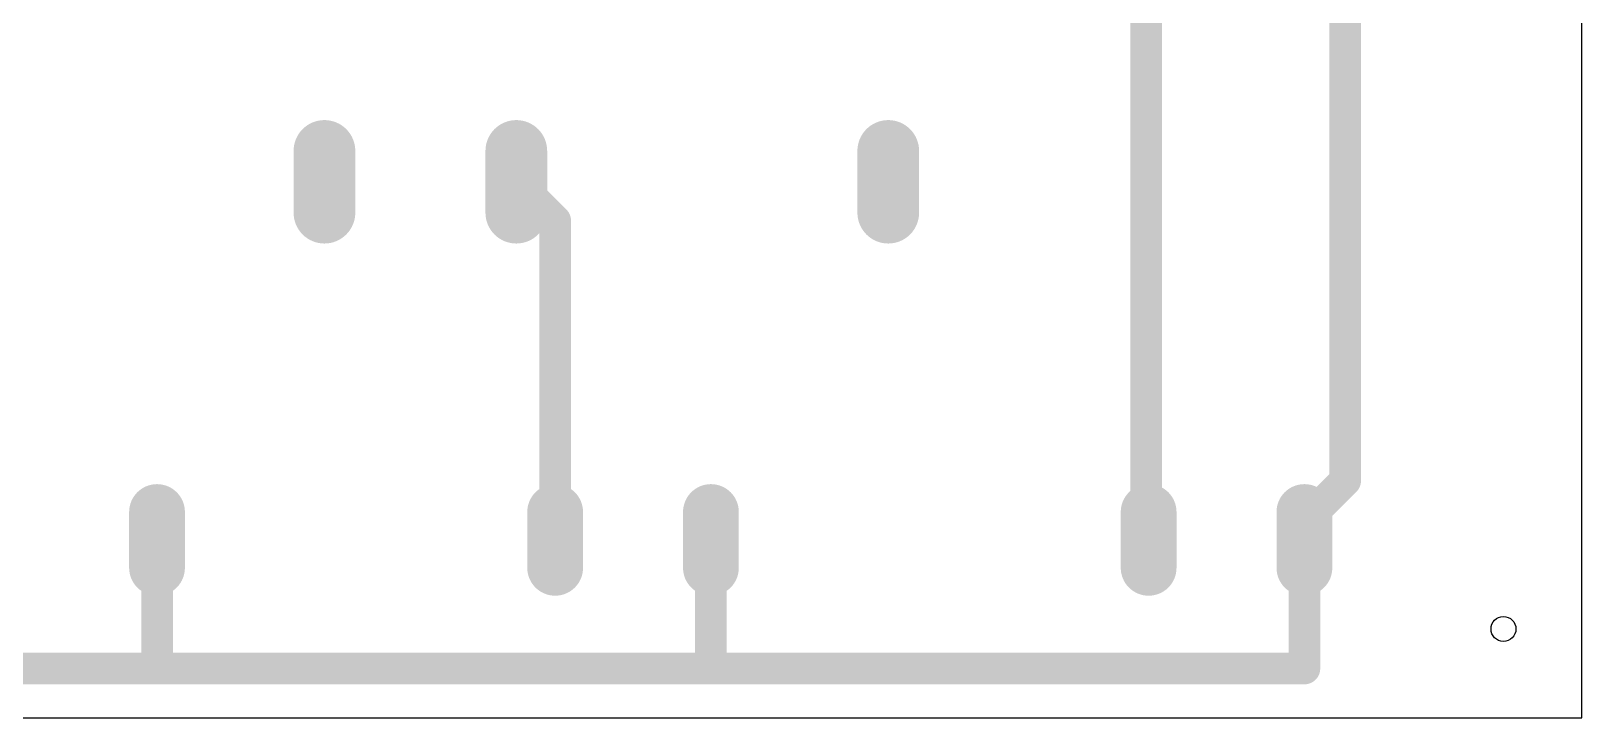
# Model space of a CAD drawing. Header units: millimetres. Extents: x 0 to 653, y 0 to 287.
# Drawn here: x 138.16 to 187.94, y 0 to 22.05 of the extents above; entities that cross this region are included whole.
import ezdxf

# ---------------------------------------------------------------- set-up
doc = ezdxf.new("R2010")
doc.units = ezdxf.units.MM
for name, color, linetype in [('16', 7, 'Continuous'), ('17', 7, 'Continuous'), ('20', 7, 'Continuous')]:
    doc.layers.add(name, color=color, linetype=linetype)

# ---------------------------------------------------------------- blocks, each defined once
blk = doc.blocks.new('LONGP100')
at = {"const_width": 1}
blk.add_lwpolyline([(-0.5, 0), (0.5, 0)], dxfattribs=at)
at = {"const_width": 0.5}
for points in [[(-0.5, 0.25, 1), (-0.5, -0.25)], [(0.5, -0.25, 1), (0.5, 0.25)]]:
    blk.add_lwpolyline(points, format="xyb", dxfattribs=at)

msp = doc.modelspace()

# ---------------------------------------------------------------- linework, layer by layer
at = {"layer": '16', "const_width": 1.016}
for points in [[(180.34, 7.62), (180.34, 82.233)], [(173.95, 23.177), (173.95, 5.795)], [(153.733, 17.209), (154.98, 15.962)], [(154.98, 15.962), (154.98, 5.715)], [(179.03, 6.31), (180.34, 7.62)], [(179.03, 5.715), (179.03, 6.31)], [(142.2, 5.715), (142.2, 1.627)], [(159.98, 5.715), (159.98, 1.627)], [(174.03, 5.715), (173.95, 5.795)], [(179.03, 1.587), (179.03, 5.715)], [(124.778, 1.587), (142.24, 1.587)], [(142.2, 1.627), (142.24, 1.587)], [(142.24, 1.587), (160.02, 1.587)], [(159.98, 1.627), (160.02, 1.587)], [(160.02, 1.587), (179.03, 1.587)]]:
    msp.add_lwpolyline(points, dxfattribs=at)
at = {"layer": '16', "const_width": 0.508}
for points in [[(153.913, 17.388, 1), (153.554, 17.029)], [(155.234, 15.962, 1), (154.726, 15.962)], [(154.8, 15.782, 1), (155.16, 16.142)], [(180.52, 7.44, 1), (180.16, 7.8)], [(180.086, 7.62, 1), (180.594, 7.62)], [(179.284, 6.31, 1), (178.776, 6.31)], [(178.85, 6.49, 1), (179.21, 6.13)], [(142.454, 5.715, 1), (141.946, 5.715)], [(160.234, 5.715, 1), (159.726, 5.715)], [(174.13, 5.975, 1), (173.77, 5.615)], [(173.696, 5.795, 1), (174.204, 5.795)], [(173.85, 5.535, 1), (174.21, 5.895)], [(179.284, 5.715, 1), (178.776, 5.715)], [(154.726, 5.715, 1), (155.234, 5.715)], [(178.776, 5.715, 1), (179.284, 5.715)], [(142.38, 1.807, 1), (142.02, 1.448)], [(142.24, 1.841, 1), (142.24, 1.333)], [(142.06, 1.408, 1), (142.42, 1.767)], [(142.24, 1.333, 1), (142.24, 1.841)], [(160.16, 1.807, 1), (159.8, 1.448)], [(160.02, 1.841, 1), (160.02, 1.333)], [(159.84, 1.408, 1), (160.2, 1.767)], [(160.02, 1.333, 1), (160.02, 1.841)], [(179.03, 1.333, 1), (179.03, 1.841)], [(141.946, 1.627, 1), (142.454, 1.627)], [(159.726, 1.627, 1), (160.234, 1.627)], [(178.776, 1.587, 1), (179.284, 1.587)]]:
    msp.add_lwpolyline(points, format="xyb", dxfattribs=at)
at = {"layer": '20'}
for p, q in [((187.94, 0), (187.94, 93.65)), ((0, 0), (187.94, 0))]:
    msp.add_line(p, q, dxfattribs=at)
msp.add_circle((185.42, 2.857), 0.4, dxfattribs=at)

# ---------------------------------------------------------------- block references
at = {"layer": '17'}
for p, xscale, yscale, rotation in [((147.574, 17.209), 1.9812, 1.9812, 270), ((147.574, 17.209), 1.9812, 1.9812, 270), ((153.733, 17.209), 1.9812, 1.9812, 270), ((153.733, 17.209), 1.9812, 1.9812, 270), ((165.672, 17.209), 1.9812, 1.9812, 270), ((165.672, 17.209), 1.9812, 1.9812, 270), ((142.2, 5.715), 1.7907, 1.7907, 90), ((142.2, 5.715), 1.7907, 1.7907, 90), ((154.98, 5.715), 1.7907, 1.7907, 90), ((154.98, 5.715), 1.7907, 1.7907, 90), ((159.98, 5.715), 1.7907, 1.7907, 90), ((159.98, 5.715), 1.7907, 1.7907, 90), ((174.03, 5.715), 1.7907, 1.7907, 90), ((174.03, 5.715), 1.7907, 1.7907, 90), ((179.03, 5.715), 1.7907, 1.7907, 90), ((179.03, 5.715), 1.7907, 1.7907, 90)]:
    msp.add_blockref('LONGP100', p, dxfattribs=dict(at, xscale=xscale, yscale=yscale, rotation=rotation))

doc.saveas('drawing.dxf')
